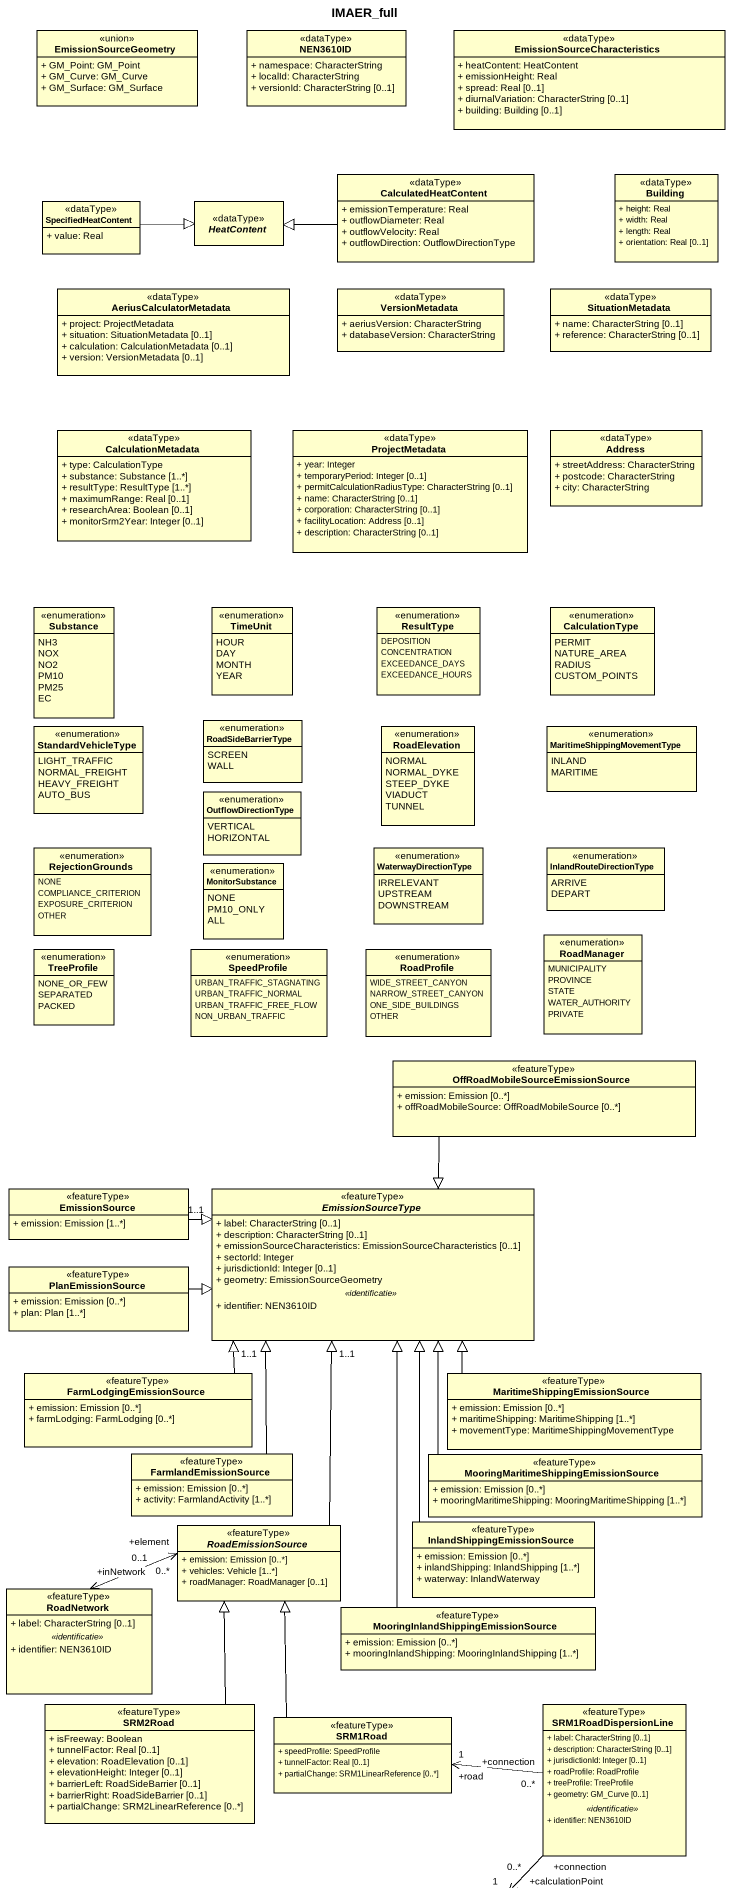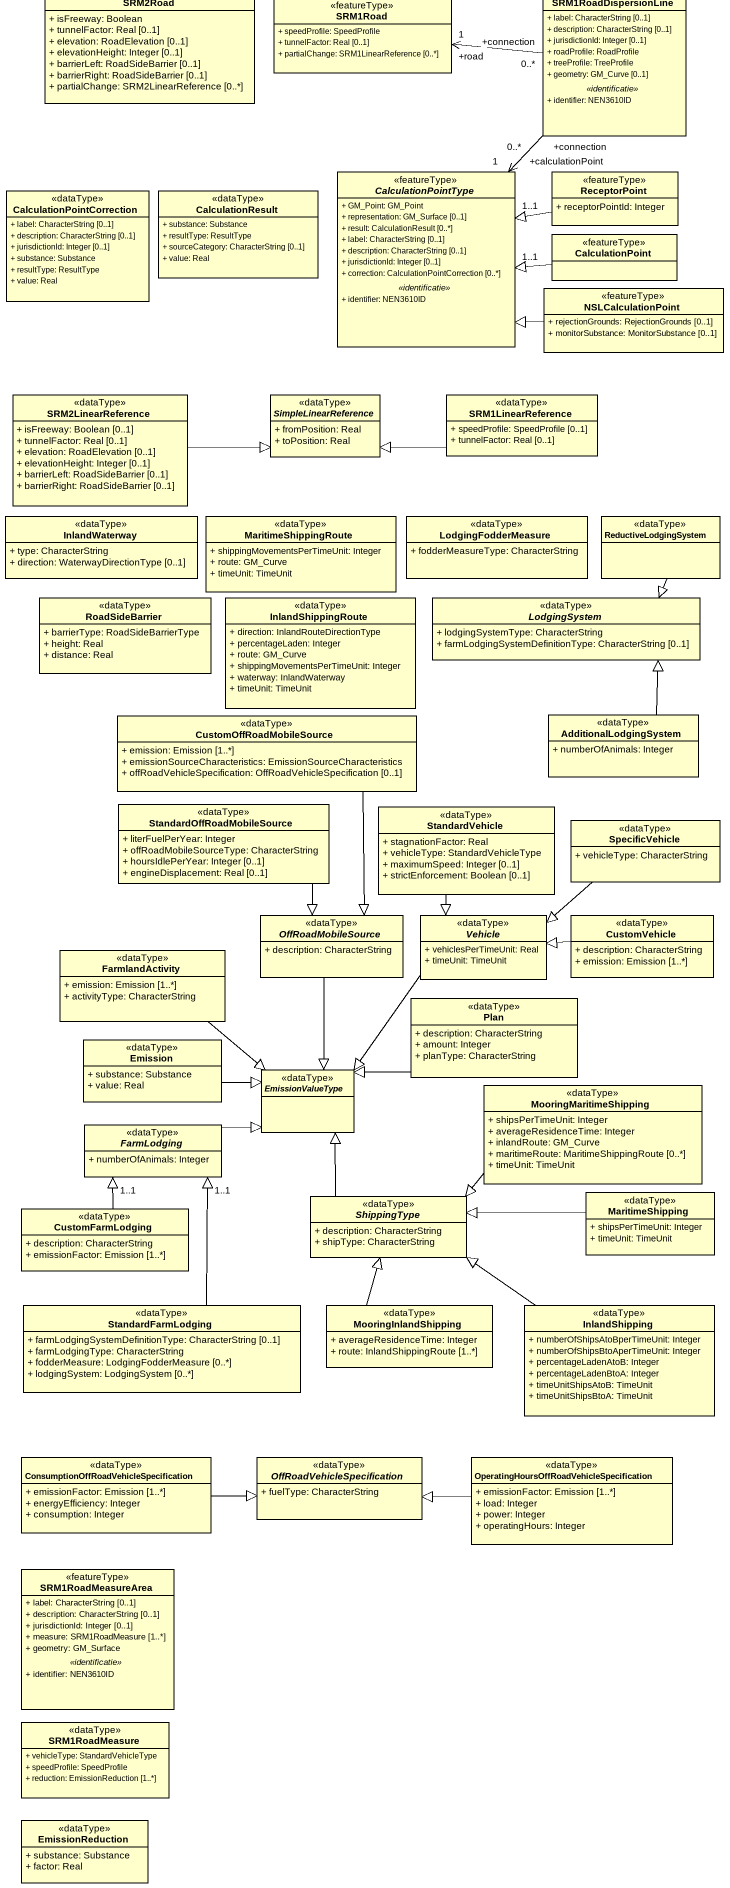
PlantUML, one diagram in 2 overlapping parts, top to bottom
@startuml
title IMAER_full
hide circle
hide empty members
skinparam classAttributeIconSize 0
class EmissionSourceGeometry <<union>> {
  + GM_Point: GM_Point
  + GM_Curve: GM_Curve
  + GM_Surface: GM_Surface
}
class NEN3610ID <<dataType>> {
  + namespace: CharacterString
  + localId: CharacterString
  + versionId: CharacterString [0..1]
}
class "EmissionSourceCharacteristics" as EmissionSourceCharacteristic <<dataType>> {
  + heatContent: HeatContent
  + emissionHeight: Real
  + spread: Real [0..1]
  + diurnalVariation: CharacterString [0..1]
  + building: Building [0..1]
}
class CalculatedHeatContent <<dataType>> {
  + emissionTemperature: Real
  + outflowDiameter: Real
  + outflowVelocity: Real
  + outflowDirection: OutflowDirectionType
}
class Building <<dataType>> {
  + height: Real
  + width: Real
  + length: Real
  + orientation: Real [0..1]
}
class SpecifiedHeatContent <<dataType>> {
  + value: Real
}
abstract class HeatContent <<dataType>>
class AeriusCalculatorMetadata <<dataType>> {
  + project: ProjectMetadata
  + situation: SituationMetadata [0..1]
  + calculation: CalculationMetadata [0..1]
  + version: VersionMetadata [0..1]
}
class VersionMetadata <<dataType>> {
  + aeriusVersion: CharacterString
  + databaseVersion: CharacterString
}
class SituationMetadata <<dataType>> {
  + name: CharacterString [0..1]
  + reference: CharacterString [0..1]
}
class CalculationMetadata <<dataType>> {
  + type: CalculationType
  + substance: Substance [1..*]
  + resultType: ResultType [1..*]
  + maximumRange: Real [0..1]
  + researchArea: Boolean [0..1]
  + monitorSrm2Year: Integer [0..1]
}
class ProjectMetadata <<dataType>> {
  + year: Integer
  + temporaryPeriod: Integer [0..1]
  + permitCalculationRadiusType: CharacterString [0..1]
  + name: CharacterString [0..1]
  + corporation: CharacterString [0..1]
  + facilityLocation: Address [0..1]
  + description: CharacterString [0..1]
}
class Address <<dataType>> {
  + streetAddress: CharacterString
  + postcode: CharacterString
  + city: CharacterString
}
enum Substance {
  NH3
  NOX
  NO2
  PM10
  PM25
  EC
}
enum TimeUnit {
  HOUR
  DAY
  MONTH
  YEAR
}
enum ResultType {
  DEPOSITION
  CONCENTRATION
  EXCEEDANCE_DAYS
  EXCEEDANCE_HOURS
}
enum CalculationType {
  PERMIT
  NATURE_AREA
  RADIUS
  CUSTOM_POINTS
}
enum StandardVehicleType {
  LIGHT_TRAFFIC
  NORMAL_FREIGHT
  HEAVY_FREIGHT
  AUTO_BUS
}
enum RoadSideBarrierType {
  SCREEN
  WALL
}
enum RoadElevation {
  NORMAL
  NORMAL_DYKE
  STEEP_DYKE
  VIADUCT
  TUNNEL
}
enum MaritimeShippingMovementType {
  INLAND
  MARITIME
}
enum OutflowDirectionType {
  VERTICAL
  HORIZONTAL
}
enum RejectionGrounds {
  NONE
  COMPLIANCE_CRITERION
  EXPOSURE_CRITERION
  OTHER
}
enum MonitorSubstance {
  NONE
  PM10_ONLY
  ALL
}
enum WaterwayDirectionType {
  IRRELEVANT
  UPSTREAM
  DOWNSTREAM
}
enum InlandRouteDirectionType {
  ARRIVE
  DEPART
}
enum TreeProfile {
  NONE_OR_FEW
  SEPARATED
  PACKED
}
enum SpeedProfile {
  URBAN_TRAFFIC_STAGNATING
  URBAN_TRAFFIC_NORMAL
  URBAN_TRAFFIC_FREE_FLOW
  NON_URBAN_TRAFFIC
}
enum RoadProfile {
  WIDE_STREET_CANYON
  NARROW_STREET_CANYON
  ONE_SIDE_BUILDINGS
  OTHER
}
enum RoadManager {
  MUNICIPALITY
  PROVINCE
  STATE
  WATER_AUTHORITY
  PRIVATE
}
class "OffRoadMobileSourceEmissionSource" as OffRoadMobileSourceEmissionS <<featureType>> {
  + emission: Emission [0..*]
  + offRoadMobileSource: OffRoadMobileSource [0..*]
}
class EmissionSource <<featureType>> {
  + emission: Emission [1..*]
}
abstract class EmissionSourceType <<featureType>> {
  + label: CharacterString [0..1]
  + description: CharacterString [0..1]
  + emissionSourceCharacteristics: EmissionSourceCharacteristics [0..1]
  + sectorId: Integer
  + jurisdictionId: Integer [0..1]
  + geometry: EmissionSourceGeometry
  .. <<identificatie>> ..
  + identifier: NEN3610ID
}
class PlanEmissionSource <<featureType>> {
  + emission: Emission [0..*]
  + plan: Plan [1..*]
}
class FarmLodgingEmissionSource <<featureType>> {
  + emission: Emission [0..*]
  + farmLodging: FarmLodging [0..*]
}
class "MaritimeShippingEmissionSource" as MaritimeShippingEmissionSour <<featureType>> {
  + emission: Emission [0..*]
  + maritimeShipping: MaritimeShipping [1..*]
  + movementType: MaritimeShippingMovementType
}
class FarmlandEmissionSource <<featureType>> {
  + emission: Emission [0..*]
  + activity: FarmlandActivity [1..*]
}
class "MooringMaritimeShippingEmissionSource" as MooringMaritimeShippingEmiss <<featureType>> {
  + emission: Emission [0..*]
  + mooringMaritimeShipping: MooringMaritimeShipping [1..*]
}
abstract class RoadEmissionSource <<featureType>> {
  + emission: Emission [0..*]
  + vehicles: Vehicle [1..*]
  + roadManager: RoadManager [0..1]
}
class InlandShippingEmissionSource <<featureType>> {
  + emission: Emission [0..*]
  + inlandShipping: InlandShipping [1..*]
  + waterway: InlandWaterway
}
class RoadNetwork <<featureType>> {
  + label: CharacterString [0..1]
  .. <<identificatie>> ..
  + identifier: NEN3610ID
}
class "MooringInlandShippingEmissionSource" as MooringInlandShippingEmissio <<featureType>> {
  + emission: Emission [0..*]
  + mooringInlandShipping: MooringInlandShipping [1..*]
}
class SRM2Road <<featureType>> {
  + isFreeway: Boolean
  + tunnelFactor: Real [0..1]
  + elevation: RoadElevation [0..1]
  + elevationHeight: Integer [0..1]
  + barrierLeft: RoadSideBarrier [0..1]
  + barrierRight: RoadSideBarrier [0..1]
  + partialChange: SRM2LinearReference [0..*]
}
class SRM1RoadDispersionLine <<featureType>> {
  + label: CharacterString [0..1]
  + description: CharacterString [0..1]
  + jurisdictionId: Integer [0..1]
  + roadProfile: RoadProfile
  + treeProfile: TreeProfile
  + geometry: GM_Curve [0..1]
  .. <<identificatie>> ..
  + identifier: NEN3610ID
}
class SRM1Road <<featureType>> {
  + speedProfile: SpeedProfile
  + tunnelFactor: Real [0..1]
  + partialChange: SRM1LinearReference [0..*]
}
class CalculationPointCorrection <<dataType>> {
  + label: CharacterString [0..1]
  + description: CharacterString [0..1]
  + jurisdictionId: Integer [0..1]
  + substance: Substance
  + resultType: ResultType
  + value: Real
}
class CalculationResult <<dataType>> {
  + substance: Substance
  + resultType: ResultType
  + sourceCategory: CharacterString [0..1]
  + value: Real
}
abstract class CalculationPointType <<featureType>> {
  + GM_Point: GM_Point
  + representation: GM_Surface [0..1]
  + result: CalculationResult [0..*]
  + label: CharacterString [0..1]
  + description: CharacterString [0..1]
  + jurisdictionId: Integer [0..1]
  + correction: CalculationPointCorrection [0..*]
  .. <<identificatie>> ..
  + identifier: NEN3610ID
}
class ReceptorPoint <<featureType>> {
  + receptorPointId: Integer
}
class CalculationPoint <<featureType>>
class NSLCalculationPoint <<featureType>> {
  + rejectionGrounds: RejectionGrounds [0..1]
  + monitorSubstance: MonitorSubstance [0..1]
}
class SRM2LinearReference <<dataType>> {
  + isFreeway: Boolean [0..1]
  + tunnelFactor: Real [0..1]
  + elevation: RoadElevation [0..1]
  + elevationHeight: Integer [0..1]
  + barrierLeft: RoadSideBarrier [0..1]
  + barrierRight: RoadSideBarrier [0..1]
}
abstract class SimpleLinearReference <<dataType>> {
  + fromPosition: Real
  + toPosition: Real
}
class SRM1LinearReference <<dataType>> {
  + speedProfile: SpeedProfile [0..1]
  + tunnelFactor: Real [0..1]
}
class InlandWaterway <<dataType>> {
  + type: CharacterString
  + direction: WaterwayDirectionType [0..1]
}
class MaritimeShippingRoute <<dataType>> {
  + shippingMovementsPerTimeUnit: Integer
  + route: GM_Curve
  + timeUnit: TimeUnit
}
class LodgingFodderMeasure <<dataType>> {
  + fodderMeasureType: CharacterString
}
class ReductiveLodgingSystem <<dataType>>
class RoadSideBarrier <<dataType>> {
  + barrierType: RoadSideBarrierType
  + height: Real
  + distance: Real
}
class InlandShippingRoute <<dataType>> {
  + direction: InlandRouteDirectionType
  + percentageLaden: Integer
  + route: GM_Curve
  + shippingMovementsPerTimeUnit: Integer
  + waterway: InlandWaterway
  + timeUnit: TimeUnit
}
abstract class LodgingSystem <<dataType>> {
  + lodgingSystemType: CharacterString
  + farmLodgingSystemDefinitionType: CharacterString [0..1]
}
class CustomOffRoadMobileSource <<dataType>> {
  + emission: Emission [1..*]
  + emissionSourceCharacteristics: EmissionSourceCharacteristics
  + offRoadVehicleSpecification: OffRoadVehicleSpecification [0..1]
}
class AdditionalLodgingSystem <<dataType>> {
  + numberOfAnimals: Integer
}
class StandardOffRoadMobileSource <<dataType>> {
  + literFuelPerYear: Integer
  + offRoadMobileSourceType: CharacterString
  + hoursIdlePerYear: Integer [0..1]
  + engineDisplacement: Real [0..1]
}
class StandardVehicle <<dataType>> {
  + stagnationFactor: Real
  + vehicleType: StandardVehicleType
  + maximumSpeed: Integer [0..1]
  + strictEnforcement: Boolean [0..1]
}
class SpecificVehicle <<dataType>> {
  + vehicleType: CharacterString
}
abstract class OffRoadMobileSource <<dataType>> {
  + description: CharacterString
}
abstract class Vehicle <<dataType>> {
  + vehiclesPerTimeUnit: Real
  + timeUnit: TimeUnit
}
class CustomVehicle <<dataType>> {
  + description: CharacterString
  + emission: Emission [1..*]
}
class FarmlandActivity <<dataType>> {
  + emission: Emission [1..*]
  + activityType: CharacterString
}
class Plan <<dataType>> {
  + description: CharacterString
  + amount: Integer
  + planType: CharacterString
}
class Emission <<dataType>> {
  + substance: Substance
  + value: Real
}
abstract class EmissionValueType <<dataType>>
class MooringMaritimeShipping <<dataType>> {
  + shipsPerTimeUnit: Integer
  + averageResidenceTime: Integer
  + inlandRoute: GM_Curve
  + maritimeRoute: MaritimeShippingRoute [0..*]
  + timeUnit: TimeUnit
}
abstract class FarmLodging <<dataType>> {
  + numberOfAnimals: Integer
}
abstract class ShippingType <<dataType>> {
  + description: CharacterString
  + shipType: CharacterString
}
class MaritimeShipping <<dataType>> {
  + shipsPerTimeUnit: Integer
  + timeUnit: TimeUnit
}
class CustomFarmLodging <<dataType>> {
  + description: CharacterString
  + emissionFactor: Emission [1..*]
}
class StandardFarmLodging <<dataType>> {
  + farmLodgingSystemDefinitionType: CharacterString [0..1]
  + farmLodgingType: CharacterString
  + fodderMeasure: LodgingFodderMeasure [0..*]
  + lodgingSystem: LodgingSystem [0..*]
}
class MooringInlandShipping <<dataType>> {
  + averageResidenceTime: Integer
  + route: InlandShippingRoute [1..*]
}
class InlandShipping <<dataType>> {
  + numberOfShipsAtoBperTimeUnit: Integer
  + numberOfShipsBtoAperTimeUnit: Integer
  + percentageLadenAtoB: Integer
  + percentageLadenBtoA: Integer
  + timeUnitShipsAtoB: TimeUnit
  + timeUnitShipsBtoA: TimeUnit
}
class "ConsumptionOffRoadVehicleSpecification" as ConsumptionOffRoadVehicleSpe <<dataType>> {
  + emissionFactor: Emission [1..*]
  + energyEfficiency: Integer
  + consumption: Integer
}
abstract class OffRoadVehicleSpecification <<dataType>> {
  + fuelType: CharacterString
}
class "OperatingHoursOffRoadVehicleSpecification" as OperatingHoursOffRoadVehicle <<dataType>> {
  + emissionFactor: Emission [1..*]
  + load: Integer
  + power: Integer
  + operatingHours: Integer
}
class SRM1RoadMeasureArea <<featureType>> {
  + label: CharacterString [0..1]
  + description: CharacterString [0..1]
  + jurisdictionId: Integer [0..1]
  + measure: SRM1RoadMeasure [1..*]
  + geometry: GM_Surface
  .. <<identificatie>> ..
  + identifier: NEN3610ID
}
class SRM1RoadMeasure <<dataType>> {
  + vehicleType: StandardVehicleType
  + speedProfile: SpeedProfile
  + reduction: EmissionReduction [1..*]
}
class EmissionReduction <<dataType>> {
  + substance: Substance
  + factor: Real
}
CalculatedHeatContent -left-|> HeatContent
SpecifiedHeatContent -right-|> HeatContent
OffRoadMobileSourceEmissionS --|> EmissionSourceType
EmissionSource -right-|> "1..1" EmissionSourceType
PlanEmissionSource -right-|> EmissionSourceType
FarmLodgingEmissionSource -up-|> "1..1" EmissionSourceType
MaritimeShippingEmissionSour -up-|> EmissionSourceType
FarmlandEmissionSource -up-|> EmissionSourceType
MooringMaritimeShippingEmiss -up-|> EmissionSourceType
RoadEmissionSource -up-|> "1..1" EmissionSourceType
InlandShippingEmissionSource -up-|> EmissionSourceType
RoadNetwork "+inNetwork\n0..1" <-right-> "+element\n0..*" RoadEmissionSource
MooringInlandShippingEmissio -up-|> EmissionSourceType
SRM2Road -up-|> RoadEmissionSource
SRM1RoadDispersionLine "+connection\n0..*" -left-> "+road\n1" SRM1Road
SRM1Road -up-|> RoadEmissionSource
CalculationPointType "+calculationPoint\n1" <-up- "+connection\n0..*" SRM1RoadDispersionLine
ReceptorPoint -left-|> "1..1" CalculationPointType
CalculationPoint -left-|> "1..1" CalculationPointType
NSLCalculationPoint -left-|> CalculationPointType
SRM2LinearReference -right-|> SimpleLinearReference
SRM1LinearReference -left-|> SimpleLinearReference
ReductiveLodgingSystem --|> LodgingSystem
CustomOffRoadMobileSource --|> OffRoadMobileSource
AdditionalLodgingSystem -up-|> LodgingSystem
StandardOffRoadMobileSource --|> OffRoadMobileSource
StandardVehicle --|> Vehicle
SpecificVehicle -left-|> Vehicle
OffRoadMobileSource --|> EmissionValueType
Vehicle --|> EmissionValueType
CustomVehicle -left-|> Vehicle
FarmlandActivity --|> EmissionValueType
Plan -left-|> EmissionValueType
Emission -right-|> EmissionValueType
MooringMaritimeShipping -left-|> ShippingType
FarmLodging -right-|> EmissionValueType
ShippingType -up-|> EmissionValueType
MaritimeShipping -left-|> ShippingType
CustomFarmLodging -up-|> "1..1" FarmLodging
StandardFarmLodging -up-|> "1..1" FarmLodging
MooringInlandShipping -up-|> ShippingType
InlandShipping -left-|> ShippingType
ConsumptionOffRoadVehicleSpe -right-|> OffRoadVehicleSpecification
OperatingHoursOffRoadVehicle -left-|> OffRoadVehicleSpecification
@enduml
